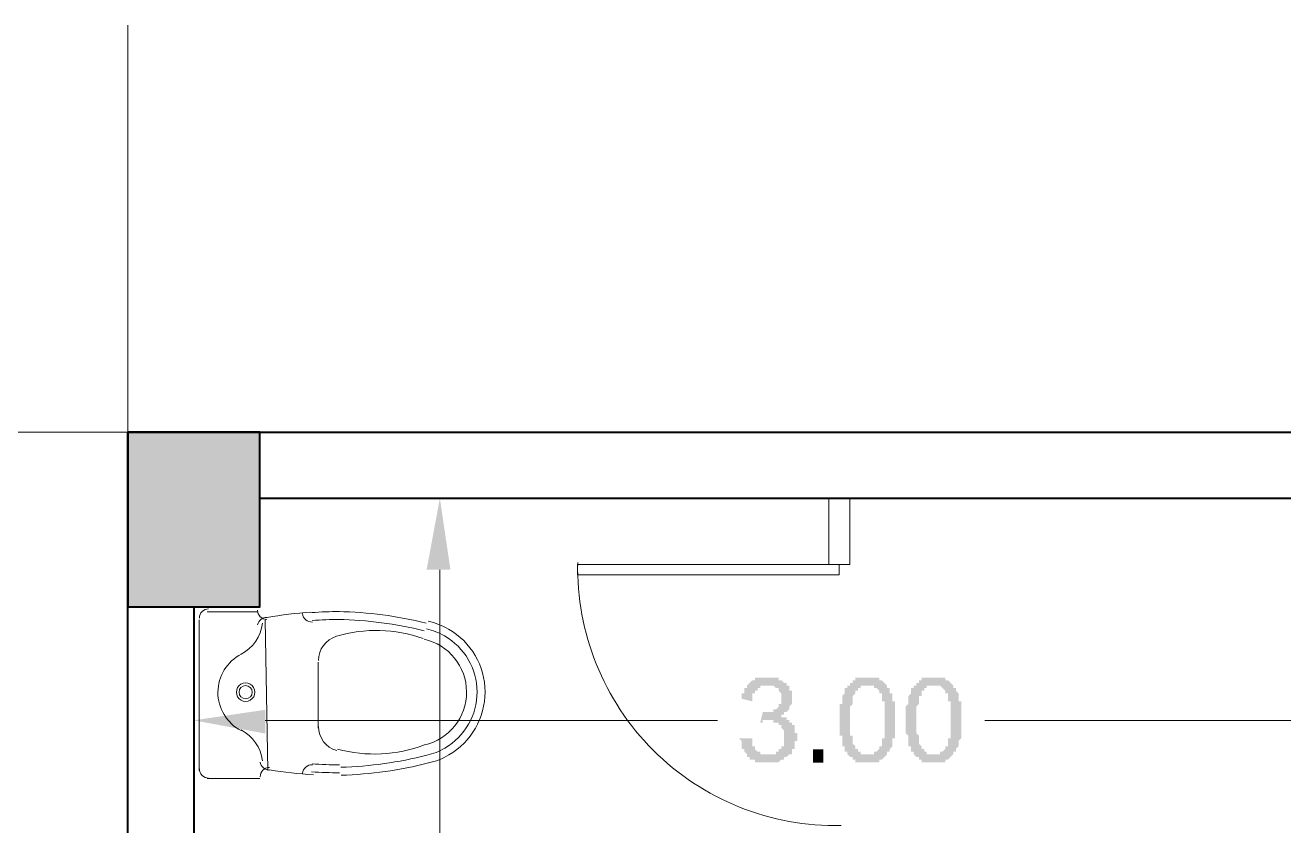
# Model space of a CAD drawing. Header units: inches. Extents: x -11 to 213, y -78 to 40.
# Drawn here: x -3.106 to -0.228, y 27.89 to 29.722 of the extents above; entities that cross this region are included whole.
import ezdxf

# ---------------------------------------------------------------- set-up
doc = ezdxf.new("R2010")
doc.units = ezdxf.units.IN
doc.header["$MEASUREMENT"] = 0
doc.layers.add('PDF_0', color=7, linetype='Continuous')
doc.layers.add('PDF_TOILET', color=7, linetype='Continuous')

msp = doc.modelspace()

# ---------------------------------------------------------------- hatches: boundary and pattern name
at = {"layer": 'PDF_0'}
msp.add_hatch(color=256, dxfattribs=at).paths.add_polyline_path([(-1.37735, 28.13856), (-1.37735, 28.13856), (-1.37735, 28.13856), (-1.3713, 28.13856), (-1.3713, 28.13856), (-1.36525, 28.13856), (-1.36525, 28.13856), (-1.36525, 28.13251), (-1.35921, 28.13251), (-1.35921, 28.13251), (-1.35921, 28.12646), (-1.35316, 28.12646), (-1.35316, 28.12646), (-1.35316, 28.12646), (-1.35316, 28.12042), (-1.34711, 28.12042), (-1.34711, 28.11437), (-1.34711, 28.11437), (-1.34711, 28.11437), (-1.34711, 28.10832), (-1.34711, 28.10832), (-1.34711, 28.10227), (-1.34106, 28.10227), (-1.34106, 28.09623), (-1.34106, 28.09623), (-1.34106, 28.09623), (-1.34106, 28.09623), (-1.34106, 28.09018), (-1.34106, 28.09018), (-1.34106, 28.08413), (-1.34711, 28.08413), (-1.34711, 28.07808), (-1.34711, 28.07808), (-1.34711, 28.07203), (-1.34711, 28.07203), (-1.34711, 28.07203), (-1.34711, 28.06599), (-1.35316, 28.06599), (-1.35316, 28.06599), (-1.35316, 28.05994), (-1.35316, 28.05994), (-1.35316, 28.05389), (-1.35921, 28.05389), (-1.35921, 28.05389), (-1.35921, 28.05389), (-1.36525, 28.04784), (-1.36525, 28.04784), (-1.36525, 28.04784), (-1.3713, 28.04784), (-1.3713, 28.04179), (-1.3713, 28.04179), (-1.37735, 28.04179), (-1.37735, 28.04179), (-1.3834, 28.03575), (-1.3834, 28.03575), (-1.3834, 28.03575), (-1.38945, 28.03575), (-1.38945, 28.03575), (-1.39549, 28.03575), (-1.39549, 28.03575), (-1.39549, 28.03575), (-1.40154, 28.03575), (-1.40154, 28.03575), (-1.40759, 28.03575), (-1.40759, 28.03575), (-1.41364, 28.03575), (-1.41364, 28.03575), (-1.41968, 28.03575), (-1.41968, 28.03575), (-1.42573, 28.03575), (-1.42573, 28.03575), (-1.42573, 28.03575), (-1.43178, 28.03575), (-1.43178, 28.03575), (-1.43783, 28.03575), (-1.43783, 28.04179), (-1.43783, 28.04179), (-1.44388, 28.04179), (-1.44388, 28.04179), (-1.44992, 28.04179), (-1.44992, 28.04784), (-1.44992, 28.04784), (-1.44992, 28.04784), (-1.45597, 28.04784), (-1.45597, 28.05389), (-1.45597, 28.05389), (-1.45597, 28.05389), (-1.46202, 28.05994), (-1.46202, 28.05994), (-1.46202, 28.05994), (-1.46202, 28.06599), (-1.46807, 28.06599), (-1.46807, 28.06599), (-1.46807, 28.07203), (-1.46807, 28.07203), (-1.46807, 28.07808), (-1.46807, 28.07808), (-1.46807, 28.08413), (-1.46807, 28.08413), (-1.47412, 28.09018), (-1.44992, 28.09018), (-1.44388, 28.09018), (-1.44388, 28.08413), (-1.44388, 28.08413), (-1.44388, 28.07808), (-1.44388, 28.07808), (-1.44388, 28.07203), (-1.44388, 28.07203), (-1.43783, 28.07203), (-1.43783, 28.06599), (-1.43783, 28.06599), (-1.43783, 28.06599), (-1.43178, 28.05994), (-1.43178, 28.05994), (-1.43178, 28.05994), (-1.42573, 28.05994), (-1.42573, 28.05389), (-1.42573, 28.05389), (-1.41968, 28.05389), (-1.41968, 28.05389), (-1.41364, 28.05389), (-1.41364, 28.05389), (-1.40759, 28.05389), (-1.40759, 28.05389), (-1.40759, 28.05389), (-1.40154, 28.05389), (-1.40154, 28.05389), (-1.39549, 28.05389), (-1.39549, 28.05389), (-1.39549, 28.05389), (-1.38945, 28.05389), (-1.38945, 28.05994), (-1.38945, 28.05994), (-1.3834, 28.05994), (-1.3834, 28.05994), (-1.3834, 28.06599), (-1.37735, 28.06599), (-1.37735, 28.06599), (-1.37735, 28.07203), (-1.3713, 28.07203), (-1.3713, 28.07203), (-1.3713, 28.07808), (-1.3713, 28.07808), (-1.3713, 28.08413), (-1.3713, 28.08413), (-1.3713, 28.09018), (-1.3713, 28.09018), (-1.3713, 28.09018), (-1.3713, 28.09623), (-1.3713, 28.09623), (-1.3713, 28.10227), (-1.3713, 28.10227), (-1.3713, 28.10832), (-1.3713, 28.10832), (-1.3713, 28.10832), (-1.37735, 28.11437), (-1.37735, 28.11437), (-1.37735, 28.12042), (-1.37735, 28.12042), (-1.37735, 28.12042), (-1.3834, 28.12042), (-1.3834, 28.12646), (-1.3834, 28.12646), (-1.38945, 28.12646), (-1.38945, 28.12646), (-1.38945, 28.12646), (-1.39549, 28.12646), (-1.39549, 28.13251), (-1.40154, 28.13251), (-1.40154, 28.13251), (-1.40759, 28.13251), (-1.40759, 28.13251), (-1.40759, 28.13251), (-1.41364, 28.13251), (-1.41364, 28.13251), (-1.41968, 28.13251), (-1.41968, 28.12646), (-1.42573, 28.12646), (-1.42573, 28.12646), (-1.41968, 28.15066), (-1.41968, 28.15066), (-1.41364, 28.15066), (-1.41364, 28.15066), (-1.40759, 28.15066), (-1.40759, 28.15066), (-1.40759, 28.15066), (-1.40154, 28.15066), (-1.40154, 28.15066), (-1.40154, 28.15066), (-1.39549, 28.15066), (-1.39549, 28.1567), (-1.38945, 28.1567), (-1.38945, 28.1567), (-1.38945, 28.1567), (-1.3834, 28.16275), (-1.3834, 28.16275), (-1.3834, 28.16275), (-1.3834, 28.1688), (-1.37735, 28.1688), (-1.37735, 28.17485), (-1.37735, 28.17485), (-1.37735, 28.17485), (-1.37735, 28.1809), (-1.37735, 28.1809), (-1.37735, 28.18694), (-1.37735, 28.18694), (-1.37735, 28.19299), (-1.37735, 28.19299), (-1.37735, 28.19299), (-1.3834, 28.19904), (-1.3834, 28.19904), (-1.3834, 28.19904), (-1.3834, 28.20509), (-1.38945, 28.20509), (-1.38945, 28.20509), (-1.38945, 28.20509), (-1.39549, 28.21114), (-1.39549, 28.21114), (-1.40154, 28.21114), (-1.40154, 28.21114), (-1.40154, 28.21114), (-1.40759, 28.21114), (-1.40759, 28.21114), (-1.40759, 28.21114), (-1.41364, 28.21114), (-1.41364, 28.21114), (-1.41968, 28.21114), (-1.41968, 28.21114), (-1.42573, 28.21114), (-1.42573, 28.21114), (-1.42573, 28.20509), (-1.43178, 28.20509), (-1.43178, 28.20509), (-1.43178, 28.20509), (-1.43178, 28.19904), (-1.43783, 28.19904), (-1.43783, 28.19904), (-1.43783, 28.19299), (-1.43783, 28.19299), (-1.44388, 28.19299), (-1.44388, 28.18694), (-1.44388, 28.18694), (-1.44388, 28.1809), (-1.44388, 28.1809), (-1.44388, 28.17485), (-1.46807, 28.1809), (-1.46807, 28.18694), (-1.46807, 28.18694), (-1.46807, 28.19299), (-1.46807, 28.19299), (-1.46202, 28.19299), (-1.46202, 28.19904), (-1.46202, 28.19904), (-1.46202, 28.20509), (-1.46202, 28.20509), (-1.45597, 28.20509), (-1.45597, 28.21114), (-1.45597, 28.21114), (-1.45597, 28.21114), (-1.44992, 28.21718), (-1.44992, 28.21718), (-1.44992, 28.21718), (-1.44992, 28.21718), (-1.44388, 28.22323), (-1.44388, 28.22323), (-1.44388, 28.22323), (-1.43783, 28.22323), (-1.43783, 28.22928), (-1.43178, 28.22928), (-1.43178, 28.22928), (-1.43178, 28.22928), (-1.42573, 28.22928), (-1.42573, 28.22928), (-1.41968, 28.22928), (-1.41968, 28.22928), (-1.41364, 28.22928), (-1.41364, 28.22928), (-1.41364, 28.22928), (-1.40759, 28.22928), (-1.40759, 28.22928), (-1.40154, 28.22928), (-1.40154, 28.22928), (-1.40154, 28.22928), (-1.39549, 28.22928), (-1.39549, 28.22928), (-1.38945, 28.22928), (-1.38945, 28.22928), (-1.3834, 28.22928), (-1.3834, 28.22928), (-1.3834, 28.22323), (-1.37735, 28.22323), (-1.37735, 28.22323), (-1.37735, 28.22323), (-1.3713, 28.21718), (-1.3713, 28.21718), (-1.3713, 28.21718), (-1.36525, 28.21718), (-1.36525, 28.21114), (-1.36525, 28.21114), (-1.35921, 28.21114), (-1.35921, 28.20509), (-1.35921, 28.20509), (-1.35921, 28.20509), (-1.35921, 28.19904), (-1.35316, 28.19904), (-1.35316, 28.19299), (-1.35316, 28.19299), (-1.35316, 28.19299), (-1.35316, 28.18694), (-1.35316, 28.18694), (-1.35316, 28.1809), (-1.35316, 28.1809), (-1.35316, 28.1809), (-1.35316, 28.17485), (-1.35316, 28.17485), (-1.35316, 28.1688), (-1.35316, 28.1688), (-1.35316, 28.1688), (-1.35921, 28.16275), (-1.35921, 28.16275), (-1.35921, 28.1567), (-1.35921, 28.1567), (-1.35921, 28.1567), (-1.36525, 28.15066), (-1.36525, 28.15066), (-1.36525, 28.15066), (-1.3713, 28.15066), (-1.3713, 28.14461), (-1.3713, 28.14461), (-1.37735, 28.14461), (-1.37735, 28.14461), (-1.37735, 28.14461)])
h = msp.add_hatch(color=256, dxfattribs=at)
h.paths.add_polyline_path([(-1.17776, 28.22928), (-1.17776, 28.22928), (-1.17776, 28.22928), (-1.17171, 28.22928), (-1.17171, 28.22928), (-1.17171, 28.22928), (-1.16567, 28.22928), (-1.16567, 28.22928), (-1.16567, 28.22928), (-1.15962, 28.22928), (-1.15962, 28.22928), (-1.15962, 28.22928), (-1.15357, 28.22928), (-1.15357, 28.22324), (-1.15357, 28.22324), (-1.14752, 28.22324), (-1.14752, 28.22324), (-1.14752, 28.22324), (-1.14752, 28.22324), (-1.14147, 28.21719), (-1.14147, 28.21719), (-1.14147, 28.21719), (-1.14147, 28.21719), (-1.13543, 28.21114), (-1.13543, 28.21114), (-1.13543, 28.21114), (-1.13543, 28.21114), (-1.13543, 28.20509), (-1.12938, 28.20509), (-1.12938, 28.20509), (-1.12938, 28.19905), (-1.12938, 28.19905), (-1.12938, 28.19905), (-1.12938, 28.193), (-1.12333, 28.193), (-1.12333, 28.193), (-1.12333, 28.18695), (-1.12333, 28.18695), (-1.12333, 28.1809), (-1.12333, 28.1809), (-1.12333, 28.17485), (-1.12333, 28.17485), (-1.11728, 28.17485), (-1.11728, 28.16881), (-1.11728, 28.16881), (-1.11728, 28.16276), (-1.11728, 28.16276), (-1.11728, 28.15671), (-1.11728, 28.15671), (-1.11728, 28.15066), (-1.11728, 28.14461), (-1.11728, 28.14461), (-1.11728, 28.13857), (-1.11728, 28.13857), (-1.11728, 28.13252), (-1.11728, 28.13252), (-1.11728, 28.12647), (-1.11728, 28.12647), (-1.11728, 28.12042), (-1.11728, 28.12042), (-1.11728, 28.11438), (-1.11728, 28.11438), (-1.11728, 28.10833), (-1.11728, 28.10833), (-1.11728, 28.10228), (-1.11728, 28.10228), (-1.11728, 28.09623), (-1.11728, 28.09623), (-1.11728, 28.09018), (-1.12333, 28.09018), (-1.12333, 28.08414), (-1.12333, 28.08414), (-1.12333, 28.08414), (-1.12333, 28.07809), (-1.12333, 28.07809), (-1.12333, 28.07204), (-1.12333, 28.07204), (-1.12333, 28.07204), (-1.12938, 28.06599), (-1.12938, 28.06599), (-1.12938, 28.06599), (-1.12938, 28.05994), (-1.12938, 28.05994), (-1.12938, 28.05994), (-1.13543, 28.05994), (-1.13543, 28.0539), (-1.13543, 28.0539), (-1.13543, 28.0539), (-1.14147, 28.04785), (-1.14147, 28.04785), (-1.14147, 28.04785), (-1.14752, 28.0418), (-1.14752, 28.0418), (-1.14752, 28.0418), (-1.15357, 28.0418), (-1.15357, 28.03575), (-1.15357, 28.03575), (-1.15962, 28.03575), (-1.15962, 28.03575), (-1.16567, 28.03575), (-1.16567, 28.03575), (-1.17171, 28.03575), (-1.17171, 28.03575), (-1.17171, 28.03575), (-1.17776, 28.03575), (-1.17776, 28.03575), (-1.17776, 28.03575), (-1.18381, 28.03575), (-1.18381, 28.03575), (-1.18986, 28.03575), (-1.18986, 28.03575), (-1.18986, 28.03575), (-1.19591, 28.03575), (-1.19591, 28.03575), (-1.19591, 28.03575), (-1.20195, 28.03575), (-1.20195, 28.03575), (-1.20195, 28.03575), (-1.208, 28.03575), (-1.208, 28.03575), (-1.208, 28.0418), (-1.208, 28.0418), (-1.21405, 28.0418), (-1.21405, 28.0418), (-1.21405, 28.0418), (-1.21405, 28.04785), (-1.2201, 28.04785), (-1.2201, 28.04785), (-1.2201, 28.04785), (-1.2201, 28.04785), (-1.22615, 28.0539), (-1.22615, 28.0539), (-1.22615, 28.0539), (-1.22615, 28.05994), (-1.22615, 28.05994), (-1.23219, 28.05994), (-1.23219, 28.06599), (-1.23219, 28.06599), (-1.23219, 28.06599), (-1.23219, 28.07204), (-1.23219, 28.07204), (-1.23824, 28.07204), (-1.23824, 28.07809), (-1.23824, 28.07809), (-1.23824, 28.08414), (-1.23824, 28.08414), (-1.23824, 28.09018), (-1.23824, 28.09018), (-1.23824, 28.09018), (-1.23824, 28.09623), (-1.24429, 28.09623), (-1.24429, 28.10228), (-1.24429, 28.10228), (-1.24429, 28.10833), (-1.24429, 28.10833), (-1.24429, 28.11438), (-1.24429, 28.12042), (-1.24429, 28.12042), (-1.24429, 28.12647), (-1.24429, 28.12647), (-1.24429, 28.13252), (-1.24429, 28.13252), (-1.24429, 28.13857), (-1.24429, 28.13857), (-1.24429, 28.14461), (-1.24429, 28.14461), (-1.24429, 28.15066), (-1.24429, 28.15066), (-1.24429, 28.15671), (-1.24429, 28.15671), (-1.24429, 28.16276), (-1.24429, 28.16276), (-1.24429, 28.16881), (-1.23824, 28.16881), (-1.23824, 28.17485), (-1.23824, 28.17485), (-1.23824, 28.17485), (-1.23824, 28.1809), (-1.23824, 28.1809), (-1.23824, 28.18695), (-1.23824, 28.18695), (-1.23824, 28.18695), (-1.23219, 28.193), (-1.23219, 28.193), (-1.23219, 28.19905), (-1.23219, 28.19905), (-1.23219, 28.19905), (-1.23219, 28.20509), (-1.23219, 28.20509), (-1.22615, 28.20509), (-1.22615, 28.20509), (-1.22615, 28.21114), (-1.22615, 28.21114), (-1.2201, 28.21114), (-1.2201, 28.21719), (-1.2201, 28.21719), (-1.21405, 28.21719), (-1.21405, 28.22324), (-1.21405, 28.22324), (-1.208, 28.22324), (-1.208, 28.22324), (-1.208, 28.22928), (-1.20195, 28.22928), (-1.20195, 28.22928), (-1.20195, 28.22928), (-1.19591, 28.22928), (-1.19591, 28.22928), (-1.18986, 28.22928), (-1.18986, 28.22928), (-1.18381, 28.22928), (-1.18381, 28.22928), (-1.17776, 28.22928), (-1.17776, 28.22928)], flags=0)
h.paths.add_polyline_path([(-1.17776, 28.0539), (-1.17776, 28.0539), (-1.17776, 28.0539), (-1.17171, 28.0539), (-1.17171, 28.0539), (-1.16567, 28.0539), (-1.16567, 28.0539), (-1.16567, 28.05994), (-1.15962, 28.05994), (-1.15962, 28.05994), (-1.15962, 28.05994), (-1.15357, 28.06599), (-1.15357, 28.06599), (-1.15357, 28.06599), (-1.15357, 28.07204), (-1.15357, 28.07204), (-1.14752, 28.07204), (-1.14752, 28.07204), (-1.14752, 28.07809), (-1.14752, 28.07809), (-1.14752, 28.07809), (-1.14752, 28.08414), (-1.14752, 28.08414), (-1.14752, 28.08414), (-1.14752, 28.09018), (-1.14147, 28.09018), (-1.14147, 28.09623), (-1.14147, 28.09623), (-1.14147, 28.10228), (-1.14147, 28.10228), (-1.14147, 28.10833), (-1.14147, 28.10833), (-1.14147, 28.11438), (-1.14147, 28.11438), (-1.14147, 28.12042), (-1.14147, 28.12042), (-1.14147, 28.12647), (-1.14147, 28.12647), (-1.14147, 28.13252), (-1.14147, 28.13857), (-1.14147, 28.13857), (-1.14147, 28.14461), (-1.14147, 28.14461), (-1.14147, 28.15066), (-1.14147, 28.15066), (-1.14147, 28.15671), (-1.14147, 28.15671), (-1.14147, 28.16276), (-1.14147, 28.16276), (-1.14147, 28.16276), (-1.14147, 28.16881), (-1.14147, 28.16881), (-1.14147, 28.17485), (-1.14752, 28.17485), (-1.14752, 28.17485), (-1.14752, 28.1809), (-1.14752, 28.1809), (-1.14752, 28.1809), (-1.14752, 28.18695), (-1.14752, 28.18695), (-1.14752, 28.193), (-1.15357, 28.193), (-1.15357, 28.193), (-1.15357, 28.19905), (-1.15357, 28.19905), (-1.15357, 28.19905), (-1.15962, 28.20509), (-1.15962, 28.20509), (-1.15962, 28.20509), (-1.16567, 28.20509), (-1.16567, 28.21114), (-1.16567, 28.21114), (-1.17171, 28.21114), (-1.17171, 28.21114), (-1.17776, 28.21114), (-1.17776, 28.21114), (-1.17776, 28.21114), (-1.18381, 28.21114), (-1.18381, 28.21114), (-1.18986, 28.21114), (-1.18986, 28.21114), (-1.19591, 28.21114), (-1.19591, 28.21114), (-1.19591, 28.20509), (-1.20195, 28.20509), (-1.20195, 28.20509), (-1.20195, 28.20509), (-1.20195, 28.19905), (-1.208, 28.19905), (-1.208, 28.19905), (-1.208, 28.193), (-1.208, 28.193), (-1.208, 28.193), (-1.21405, 28.18695), (-1.21405, 28.18695), (-1.21405, 28.18695), (-1.21405, 28.1809), (-1.21405, 28.1809), (-1.21405, 28.1809), (-1.21405, 28.17485), (-1.21405, 28.17485), (-1.21405, 28.17485), (-1.21405, 28.16881), (-1.21405, 28.16881), (-1.2201, 28.16276), (-1.2201, 28.16276), (-1.2201, 28.15671), (-1.2201, 28.15671), (-1.2201, 28.15066), (-1.2201, 28.15066), (-1.2201, 28.14461), (-1.2201, 28.14461), (-1.2201, 28.13857), (-1.2201, 28.13857), (-1.2201, 28.13252), (-1.2201, 28.12647), (-1.2201, 28.12647), (-1.2201, 28.12042), (-1.2201, 28.12042), (-1.2201, 28.11438), (-1.2201, 28.11438), (-1.2201, 28.10833), (-1.2201, 28.10833), (-1.2201, 28.10228), (-1.2201, 28.10228), (-1.2201, 28.10228), (-1.2201, 28.09623), (-1.21405, 28.09623), (-1.21405, 28.09018), (-1.21405, 28.09018), (-1.21405, 28.09018), (-1.21405, 28.08414), (-1.21405, 28.08414), (-1.21405, 28.08414), (-1.21405, 28.07809), (-1.21405, 28.07809), (-1.208, 28.07204), (-1.208, 28.07204), (-1.208, 28.07204), (-1.208, 28.06599), (-1.208, 28.06599), (-1.20195, 28.06599), (-1.20195, 28.05994), (-1.20195, 28.05994), (-1.20195, 28.05994), (-1.19591, 28.05994), (-1.19591, 28.0539), (-1.19591, 28.0539), (-1.18986, 28.0539), (-1.18986, 28.0539), (-1.18381, 28.0539), (-1.18381, 28.0539), (-1.17776, 28.0539)], flags=0)
h = msp.add_hatch(color=256, dxfattribs=at)
h.paths.add_polyline_path([(-1.02656, 28.22928), (-1.02656, 28.22928), (-1.02656, 28.22928), (-1.02051, 28.22928), (-1.02051, 28.22928), (-1.02051, 28.22928), (-1.01446, 28.22928), (-1.01446, 28.22928), (-1.00842, 28.22928), (-1.00842, 28.22928), (-1.00842, 28.22928), (-1.00842, 28.22928), (-1.00237, 28.22928), (-1.00237, 28.22324), (-1.00237, 28.22324), (-0.99632, 28.22324), (-0.99632, 28.22324), (-0.99632, 28.22324), (-0.99632, 28.22324), (-0.99027, 28.21719), (-0.99027, 28.21719), (-0.99027, 28.21719), (-0.99027, 28.21719), (-0.98422, 28.21114), (-0.98422, 28.21114), (-0.98422, 28.21114), (-0.98422, 28.21114), (-0.98422, 28.20509), (-0.97818, 28.20509), (-0.97818, 28.20509), (-0.97818, 28.19905), (-0.97818, 28.19905), (-0.97818, 28.19905), (-0.97213, 28.193), (-0.97213, 28.193), (-0.97213, 28.193), (-0.97213, 28.18695), (-0.97213, 28.18695), (-0.97213, 28.1809), (-0.97213, 28.1809), (-0.97213, 28.17485), (-0.96608, 28.17485), (-0.96608, 28.17485), (-0.96608, 28.16881), (-0.96608, 28.16881), (-0.96608, 28.16276), (-0.96608, 28.16276), (-0.96608, 28.15671), (-0.96608, 28.15671), (-0.96608, 28.15066), (-0.96608, 28.14461), (-0.96608, 28.14461), (-0.96608, 28.13857), (-0.96608, 28.13857), (-0.96608, 28.13252), (-0.96608, 28.13252), (-0.96608, 28.12647), (-0.96608, 28.12647), (-0.96608, 28.12042), (-0.96608, 28.12042), (-0.96608, 28.11438), (-0.96608, 28.11438), (-0.96608, 28.10833), (-0.96608, 28.10833), (-0.96608, 28.10228), (-0.96608, 28.10228), (-0.96608, 28.09623), (-0.96608, 28.09623), (-0.96608, 28.09018), (-0.96608, 28.09018), (-0.97213, 28.08414), (-0.97213, 28.08414), (-0.97213, 28.08414), (-0.97213, 28.07809), (-0.97213, 28.07809), (-0.97213, 28.07204), (-0.97213, 28.07204), (-0.97213, 28.07204), (-0.97818, 28.06599), (-0.97818, 28.06599), (-0.97818, 28.06599), (-0.97818, 28.05994), (-0.97818, 28.05994), (-0.97818, 28.05994), (-0.98422, 28.05994), (-0.98422, 28.0539), (-0.98422, 28.0539), (-0.98422, 28.0539), (-0.99027, 28.04785), (-0.99027, 28.04785), (-0.99027, 28.04785), (-0.99632, 28.0418), (-0.99632, 28.0418), (-0.99632, 28.0418), (-1.00237, 28.0418), (-1.00237, 28.03575), (-1.00237, 28.03575), (-1.00842, 28.03575), (-1.00842, 28.03575), (-1.01446, 28.03575), (-1.01446, 28.03575), (-1.01446, 28.03575), (-1.02051, 28.03575), (-1.02051, 28.03575), (-1.02656, 28.03575), (-1.02656, 28.03575), (-1.02656, 28.03575), (-1.03261, 28.03575), (-1.03261, 28.03575), (-1.03261, 28.03575), (-1.03865, 28.03575), (-1.03865, 28.03575), (-1.0447, 28.03575), (-1.0447, 28.03575), (-1.0447, 28.03575), (-1.05075, 28.03575), (-1.05075, 28.03575), (-1.05075, 28.03575), (-1.0568, 28.03575), (-1.0568, 28.03575), (-1.0568, 28.0418), (-1.0568, 28.0418), (-1.06285, 28.0418), (-1.06285, 28.0418), (-1.06285, 28.0418), (-1.06285, 28.04785), (-1.06889, 28.04785), (-1.06889, 28.04785), (-1.06889, 28.04785), (-1.06889, 28.04785), (-1.07494, 28.0539), (-1.07494, 28.0539), (-1.07494, 28.0539), (-1.07494, 28.05994), (-1.07494, 28.05994), (-1.08099, 28.05994), (-1.08099, 28.06599), (-1.08099, 28.06599), (-1.08099, 28.06599), (-1.08099, 28.07204), (-1.08099, 28.07204), (-1.08704, 28.07204), (-1.08704, 28.07809), (-1.08704, 28.07809), (-1.08704, 28.08414), (-1.08704, 28.08414), (-1.08704, 28.09018), (-1.08704, 28.09018), (-1.08704, 28.09018), (-1.08704, 28.09623), (-1.08704, 28.09623), (-1.09309, 28.10228), (-1.09309, 28.10228), (-1.09309, 28.10833), (-1.09309, 28.10833), (-1.09309, 28.11438), (-1.09309, 28.12042), (-1.09309, 28.12042), (-1.09309, 28.12647), (-1.09309, 28.12647), (-1.09309, 28.13252), (-1.09309, 28.13252), (-1.09309, 28.13857), (-1.09309, 28.13857), (-1.09309, 28.14461), (-1.09309, 28.14461), (-1.09309, 28.15066), (-1.09309, 28.15066), (-1.09309, 28.15671), (-1.09309, 28.15671), (-1.09309, 28.16276), (-1.09309, 28.16276), (-1.08704, 28.16881), (-1.08704, 28.16881), (-1.08704, 28.17485), (-1.08704, 28.17485), (-1.08704, 28.17485), (-1.08704, 28.1809), (-1.08704, 28.1809), (-1.08704, 28.18695), (-1.08704, 28.18695), (-1.08704, 28.18695), (-1.08099, 28.193), (-1.08099, 28.193), (-1.08099, 28.19905), (-1.08099, 28.19905), (-1.08099, 28.19905), (-1.08099, 28.20509), (-1.07494, 28.20509), (-1.07494, 28.20509), (-1.07494, 28.20509), (-1.07494, 28.21114), (-1.07494, 28.21114), (-1.06889, 28.21114), (-1.06889, 28.21719), (-1.06889, 28.21719), (-1.06285, 28.21719), (-1.06285, 28.22324), (-1.06285, 28.22324), (-1.0568, 28.22324), (-1.0568, 28.22324), (-1.0568, 28.22928), (-1.05075, 28.22928), (-1.05075, 28.22928), (-1.05075, 28.22928), (-1.0447, 28.22928), (-1.0447, 28.22928), (-1.03865, 28.22928), (-1.03865, 28.22928), (-1.03261, 28.22928), (-1.03261, 28.22928), (-1.02656, 28.22928), (-1.02656, 28.22928)], flags=0)
h.paths.add_polyline_path([(-1.02656, 28.0539), (-1.02656, 28.0539), (-1.02051, 28.0539), (-1.02051, 28.0539), (-1.02051, 28.0539), (-1.01446, 28.0539), (-1.01446, 28.0539), (-1.01446, 28.05994), (-1.00842, 28.05994), (-1.00842, 28.05994), (-1.00842, 28.05994), (-1.00237, 28.06599), (-1.00237, 28.06599), (-1.00237, 28.06599), (-1.00237, 28.07204), (-1.00237, 28.07204), (-0.99632, 28.07204), (-0.99632, 28.07204), (-0.99632, 28.07809), (-0.99632, 28.07809), (-0.99632, 28.07809), (-0.99632, 28.08414), (-0.99632, 28.08414), (-0.99632, 28.08414), (-0.99632, 28.09018), (-0.99027, 28.09018), (-0.99027, 28.09623), (-0.99027, 28.09623), (-0.99027, 28.10228), (-0.99027, 28.10228), (-0.99027, 28.10833), (-0.99027, 28.10833), (-0.99027, 28.11438), (-0.99027, 28.11438), (-0.99027, 28.12042), (-0.99027, 28.12042), (-0.99027, 28.12647), (-0.99027, 28.12647), (-0.99027, 28.13252), (-0.99027, 28.13857), (-0.99027, 28.13857), (-0.99027, 28.14461), (-0.99027, 28.14461), (-0.99027, 28.15066), (-0.99027, 28.15066), (-0.99027, 28.15671), (-0.99027, 28.15671), (-0.99027, 28.16276), (-0.99027, 28.16276), (-0.99027, 28.16276), (-0.99027, 28.16881), (-0.99027, 28.16881), (-0.99027, 28.17485), (-0.99027, 28.17485), (-0.99632, 28.17485), (-0.99632, 28.1809), (-0.99632, 28.1809), (-0.99632, 28.1809), (-0.99632, 28.18695), (-0.99632, 28.18695), (-0.99632, 28.193), (-0.99632, 28.193), (-1.00237, 28.193), (-1.00237, 28.19905), (-1.00237, 28.19905), (-1.00237, 28.19905), (-1.00842, 28.20509), (-1.00842, 28.20509), (-1.00842, 28.20509), (-1.00842, 28.20509), (-1.01446, 28.21114), (-1.01446, 28.21114), (-1.02051, 28.21114), (-1.02051, 28.21114), (-1.02051, 28.21114), (-1.02656, 28.21114), (-1.02656, 28.21114), (-1.03261, 28.21114), (-1.03261, 28.21114), (-1.03865, 28.21114), (-1.03865, 28.21114), (-1.03865, 28.21114), (-1.0447, 28.21114), (-1.0447, 28.20509), (-1.05075, 28.20509), (-1.05075, 28.20509), (-1.05075, 28.20509), (-1.05075, 28.19905), (-1.0568, 28.19905), (-1.0568, 28.19905), (-1.0568, 28.193), (-1.0568, 28.193), (-1.0568, 28.193), (-1.0568, 28.18695), (-1.06285, 28.18695), (-1.06285, 28.18695), (-1.06285, 28.1809), (-1.06285, 28.1809), (-1.06285, 28.1809), (-1.06285, 28.17485), (-1.06285, 28.17485), (-1.06285, 28.17485), (-1.06285, 28.16881), (-1.06285, 28.16881), (-1.06889, 28.16276), (-1.06889, 28.16276), (-1.06889, 28.15671), (-1.06889, 28.15671), (-1.06889, 28.15066), (-1.06889, 28.15066), (-1.06889, 28.14461), (-1.06889, 28.14461), (-1.06889, 28.13857), (-1.06889, 28.13857), (-1.06889, 28.13252), (-1.06889, 28.12647), (-1.06889, 28.12647), (-1.06889, 28.12042), (-1.06889, 28.12042), (-1.06889, 28.11438), (-1.06889, 28.11438), (-1.06889, 28.10833), (-1.06889, 28.10833), (-1.06889, 28.10228), (-1.06889, 28.10228), (-1.06889, 28.10228), (-1.06285, 28.09623), (-1.06285, 28.09623), (-1.06285, 28.09018), (-1.06285, 28.09018), (-1.06285, 28.09018), (-1.06285, 28.08414), (-1.06285, 28.08414), (-1.06285, 28.08414), (-1.06285, 28.07809), (-1.06285, 28.07809), (-1.0568, 28.07204), (-1.0568, 28.07204), (-1.0568, 28.07204), (-1.0568, 28.06599), (-1.0568, 28.06599), (-1.05075, 28.06599), (-1.05075, 28.05994), (-1.05075, 28.05994), (-1.05075, 28.05994), (-1.0447, 28.05994), (-1.0447, 28.0539), (-1.0447, 28.0539), (-1.03865, 28.0539), (-1.03865, 28.0539), (-1.03261, 28.0539), (-1.03261, 28.0539), (-1.02656, 28.0539)], flags=0)

# ---------------------------------------------------------------- linework, layer by layer
at = {"layer": 'PDF_0', "lineweight": 5}
for points in [[(-2.87168, 29.72201), (-2.87168, 28.79064), (-4.38365, 28.79064)], [(-2.19432, 28.63944), (-2.29109, 28.63944)], [(-2.15803, 28.47615), (-2.15803, 27.64759)], [(-2.72049, 28.31285), (-2.72049, 27.99836)], [(-2.55719, 28.13142), (-1.52301, 28.13142)], [(0.11597, 28.13142), (-0.91217, 28.13142)]]:
    msp.add_lwpolyline(points, dxfattribs=at)
at = {"layer": 'PDF_0', "lineweight": 40}
msp.add_lwpolyline([(-2.87168, 28.39148), (-2.56929, 28.39148), (-2.56929, 28.79064), (-2.87168, 28.79064)], close=True, dxfattribs=at)
for points in [[(11.87303, 15.79375), (-2.87168, 15.79375), (-2.87168, 28.79064), (37.12895, 28.79064), (37.12895, 15.79375), (21.68873, 15.79375)], [(-2.56929, 28.63944), (0.27926, 28.63944), (0.27926, 26.03885), (0.16435, 26.03885)], [(-2.72049, 28.39148), (-2.72049, 26.03885), (-0.72469, 26.03885)]]:
    msp.add_lwpolyline(points, dxfattribs=at)
at = {"layer": 'PDF_0', "lineweight": 9}
msp.add_lwpolyline([(-1.22061, 28.63944), (-1.22061, 28.48824), (-1.269, 28.48824), (-1.269, 28.63944)], dxfattribs=at)
at = {"layer": 'PDF_0', "lineweight": 5}
msp.add_lwpolyline([(-1.84355, 28.48824), (-1.84355, 28.46405), (-1.24481, 28.46405), (-1.24481, 28.48824)], close=True, dxfattribs=at)
msp.add_arc((-1.25336, 28.48028), 0.58967, 178.78051, 271.21949, dxfattribs=at)
at = {"layer": 'PDF_0', "color": 9, "true_color": 0x00007f}
for points in [[(-2.56929, 28.79064), (-2.87168, 28.79064), (-2.56929, 28.39148)], [(-2.87168, 28.79064), (-2.56929, 28.39148), (-2.87168, 28.39148)]]:
    msp.add_solid(points, dxfattribs=at)
at = {"layer": 'PDF_0'}
for points in [[(-2.18827, 28.47615), (-2.13384, 28.47615), (-2.15803, 28.63944)], [(-2.55719, 28.15561), (-2.55719, 28.10118), (-2.72049, 28.13142)]]:
    msp.add_solid(points, dxfattribs=at)
at = {"layer": 'PDF_0', "lineweight": 5}
msp.add_solid([(-1.28109, 28.03465), (-1.30528, 28.03465), (-1.28109, 28.06489), (-1.30528, 28.06489)], dxfattribs=at)
at = {"layer": 'PDF_TOILET', "lineweight": 9}
for points in [[(-2.69025, 28.37938), (-2.57534, 28.37938)], [(-2.70839, 28.01651), (-2.70839, 28.36124)], [(-2.55719, 28.36124), (-2.55115, 28.01651)], [(-2.43624, 28.26447), (-2.43624, 28.1919), (-2.43624, 28.26447)], [(-2.60558, 28.1919), (-2.60558, 28.1919)], [(-2.43624, 28.11327), (-2.43624, 28.1919), (-2.43624, 28.11932)], [(-2.56929, 27.99836), (-2.69025, 27.99836), (-2.56929, 27.99836)]]:
    msp.add_lwpolyline(points, dxfattribs=at)
for points in [[(-2.45312, 28.3787, 0.0275232), (-2.55323, 28.36694, 0.3775335), (-2.57472, 28.34983)], [(-2.66559, 28.19569, 0.2766853), (-2.61257, 28.10786, -0.2766853), (-2.66559, 28.19569, -0.2766853), (-2.61205, 28.28285, 0.2428336), (-2.5635, 28.35381)], [(-2.38384, 28.00587, 0.0548949), (-2.18381, 28.03393, 0.0753796), (-2.13743, 28.05226, 0.2679578), (-2.05475, 28.19657, 0.2679578), (-2.13839, 28.34033, 0.0753796), (-2.18488, 28.35835)], [(-2.19658, 28.31879, 0.1593771), (-2.39426, 28.32379, 0.334961), (-2.43577, 28.26841)], [(-2.39184, 28.0658, 0.1593771), (-2.19329, 28.07519, 0.3504146), (-2.09708, 28.19643, 0.3504146), (-2.19409, 28.31703)], [(-2.38433, 28.024, 0.0548947), (-2.18787, 28.05161, 0.0753804), (-2.14656, 28.06794, 0.2679579), (-2.07289, 28.19651, 0.2679579), (-2.14741, 28.32459, 0.0753804), (-2.18883, 28.34064)]]:
    msp.add_lwpolyline(points, format="xyb", dxfattribs=at)
for points in [[(-2.62326, 28.19595, 1.0000012), (-2.58093, 28.19609, -1.0000012)], [(-2.61721, 28.19597, 0.999999), (-2.58698, 28.19607, -0.999999)], [(-2.56358, 28.03884, 0.2428336), (-2.61259, 28.10948, -0.2428336)], [(-2.56865, 28.03602, 0.3775335), (-2.54759, 28.0176, -0.3775335)]]:
    msp.add_lwpolyline(points, format="xyb", close=True, dxfattribs=at)
for centre, radius, start, end in [((-2.68677, 28.36537), 0.02117, 90.18936, 180.1895), ((-2.55371, 28.38351), 0.02117, 180.18936, 270.1895), ((-2.45089, 28.37746), 0.02117, 184.78164, 274.07325), ((-2.38436, 27.47024), 0.91021, 90.18944, 94.21043), ((-2.40855, 27.45815), 0.92231, 76.27525, 88.84361), ((-2.38436, 27.47022), 0.89209, 90.18949, 94.21037), ((-2.40855, 27.45814), 0.90417, 76.27528, 88.8436), ((-2.60209, 28.19602), 0.02117, 0.18936, 180.1895), ((-2.60209, 28.19602), 0.02117, 0.18936, 180.1895), ((-2.60209, 28.19602), 0.01512, 0.18949, 180.18938), ((-2.60209, 28.19602), 0.01512, 0.18949, 180.18938), ((-2.37831, 28.11739), 0.05746, 180.1894, 254.26477), ((-2.45089, 28.00853), 0.02117, 86.30561, 175.59722), ((-2.39041, 28.92182), 0.89209, 266.16849, 270.18937), ((-2.68677, 28.02062), 0.02117, 180.18936, 270.1895), ((-2.54766, 28.00248), 0.02117, 90.18936, 180.1895), ((-2.39646, 28.92178), 0.91624, 260.52686, 266.83313), ((-2.39041, 28.92179), 0.91021, 266.16843, 270.18943)]:
    msp.add_arc(centre, radius, start, end, dxfattribs=at)

doc.saveas('drawing.dxf')
